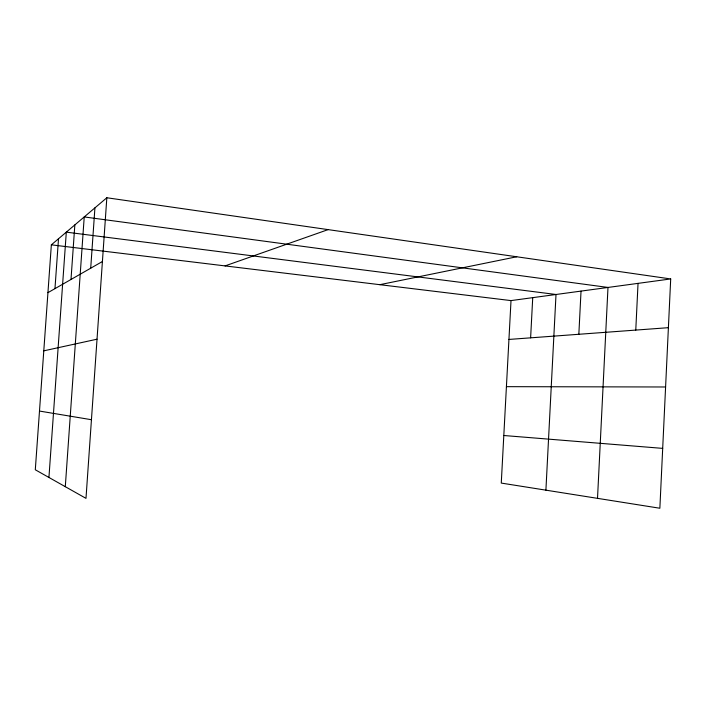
<?xml version="1.0" encoding="UTF-8"?>
<svg xmlns="http://www.w3.org/2000/svg" width="706" height="706" viewBox="0 0 706 706"><rect width="100%" height="100%" fill="white"/><g stroke="black" fill="none" stroke-linecap="round" stroke-linejoin="round"><path stroke-width="1.06" d="M670.7 278.941L659.863 508.241L501.269 483.08L511.012 300.597L670.7 278.941L106.835 197.759L51.353 244.832L35.3 469.772L85.991 498.357L106.835 197.759M597.514 498.348L607.99 287.439L84.226 216.936L65.296 486.69M635.771 330.081L638.039 283.371M578.841 334.282L581.029 291.101M530.621 337.839L532.73 297.65M545.906 490.158L556.01 294.49L66.311 232.142L48.935 477.459M90.712 268.201L94.922 207.864M54.962 288.639L58.51 238.76M70.997 279.47L74.845 224.905M47.946 292.655L102.414 261.511M225.055 265.906L328.113 229.618M43.79 350.838L97.022 339.198M379.828 284.677L516.748 256.772M508.938 339.436L668.397 327.681M506.423 386.667L665.599 386.985M503.81 435.505L662.696 448.381M51.353 244.832L511.012 300.597M39.492 411.06L91.445 419.717"/></g></svg>
